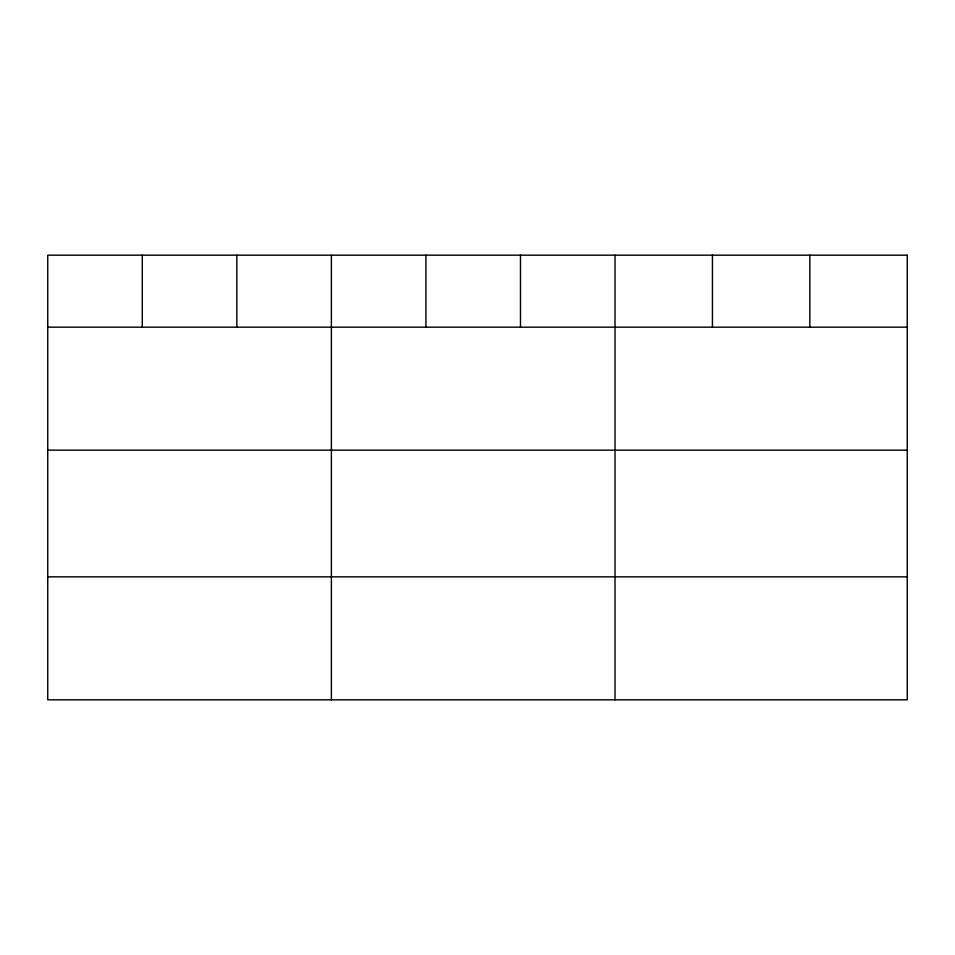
<?xml version="1.0" encoding="UTF-8"?>
<svg xmlns="http://www.w3.org/2000/svg" width="955" height="955" viewBox="0 0 955 955"><rect width="100%" height="100%" fill="white"/><g stroke="black" fill="none" stroke-linecap="round" stroke-linejoin="round"><path stroke-width="1.43" d="M47.75 327.171L907.25 327.171M47.75 450.151L907.25 450.151M47.75 576.844L907.25 576.844M809.84 255.176L809.84 327.171M712.43 255.176L712.43 327.171M615.02 255.176L615.02 699.824M520.475 255.176L520.475 327.171M425.93 255.176L425.93 327.171M331.385 255.176L331.385 699.824M236.84 255.176L236.84 327.171M142.295 255.176L142.295 327.171M907.25 255.176L47.75 255.176L47.75 699.824L907.25 699.824L907.25 255.176"/></g></svg>
